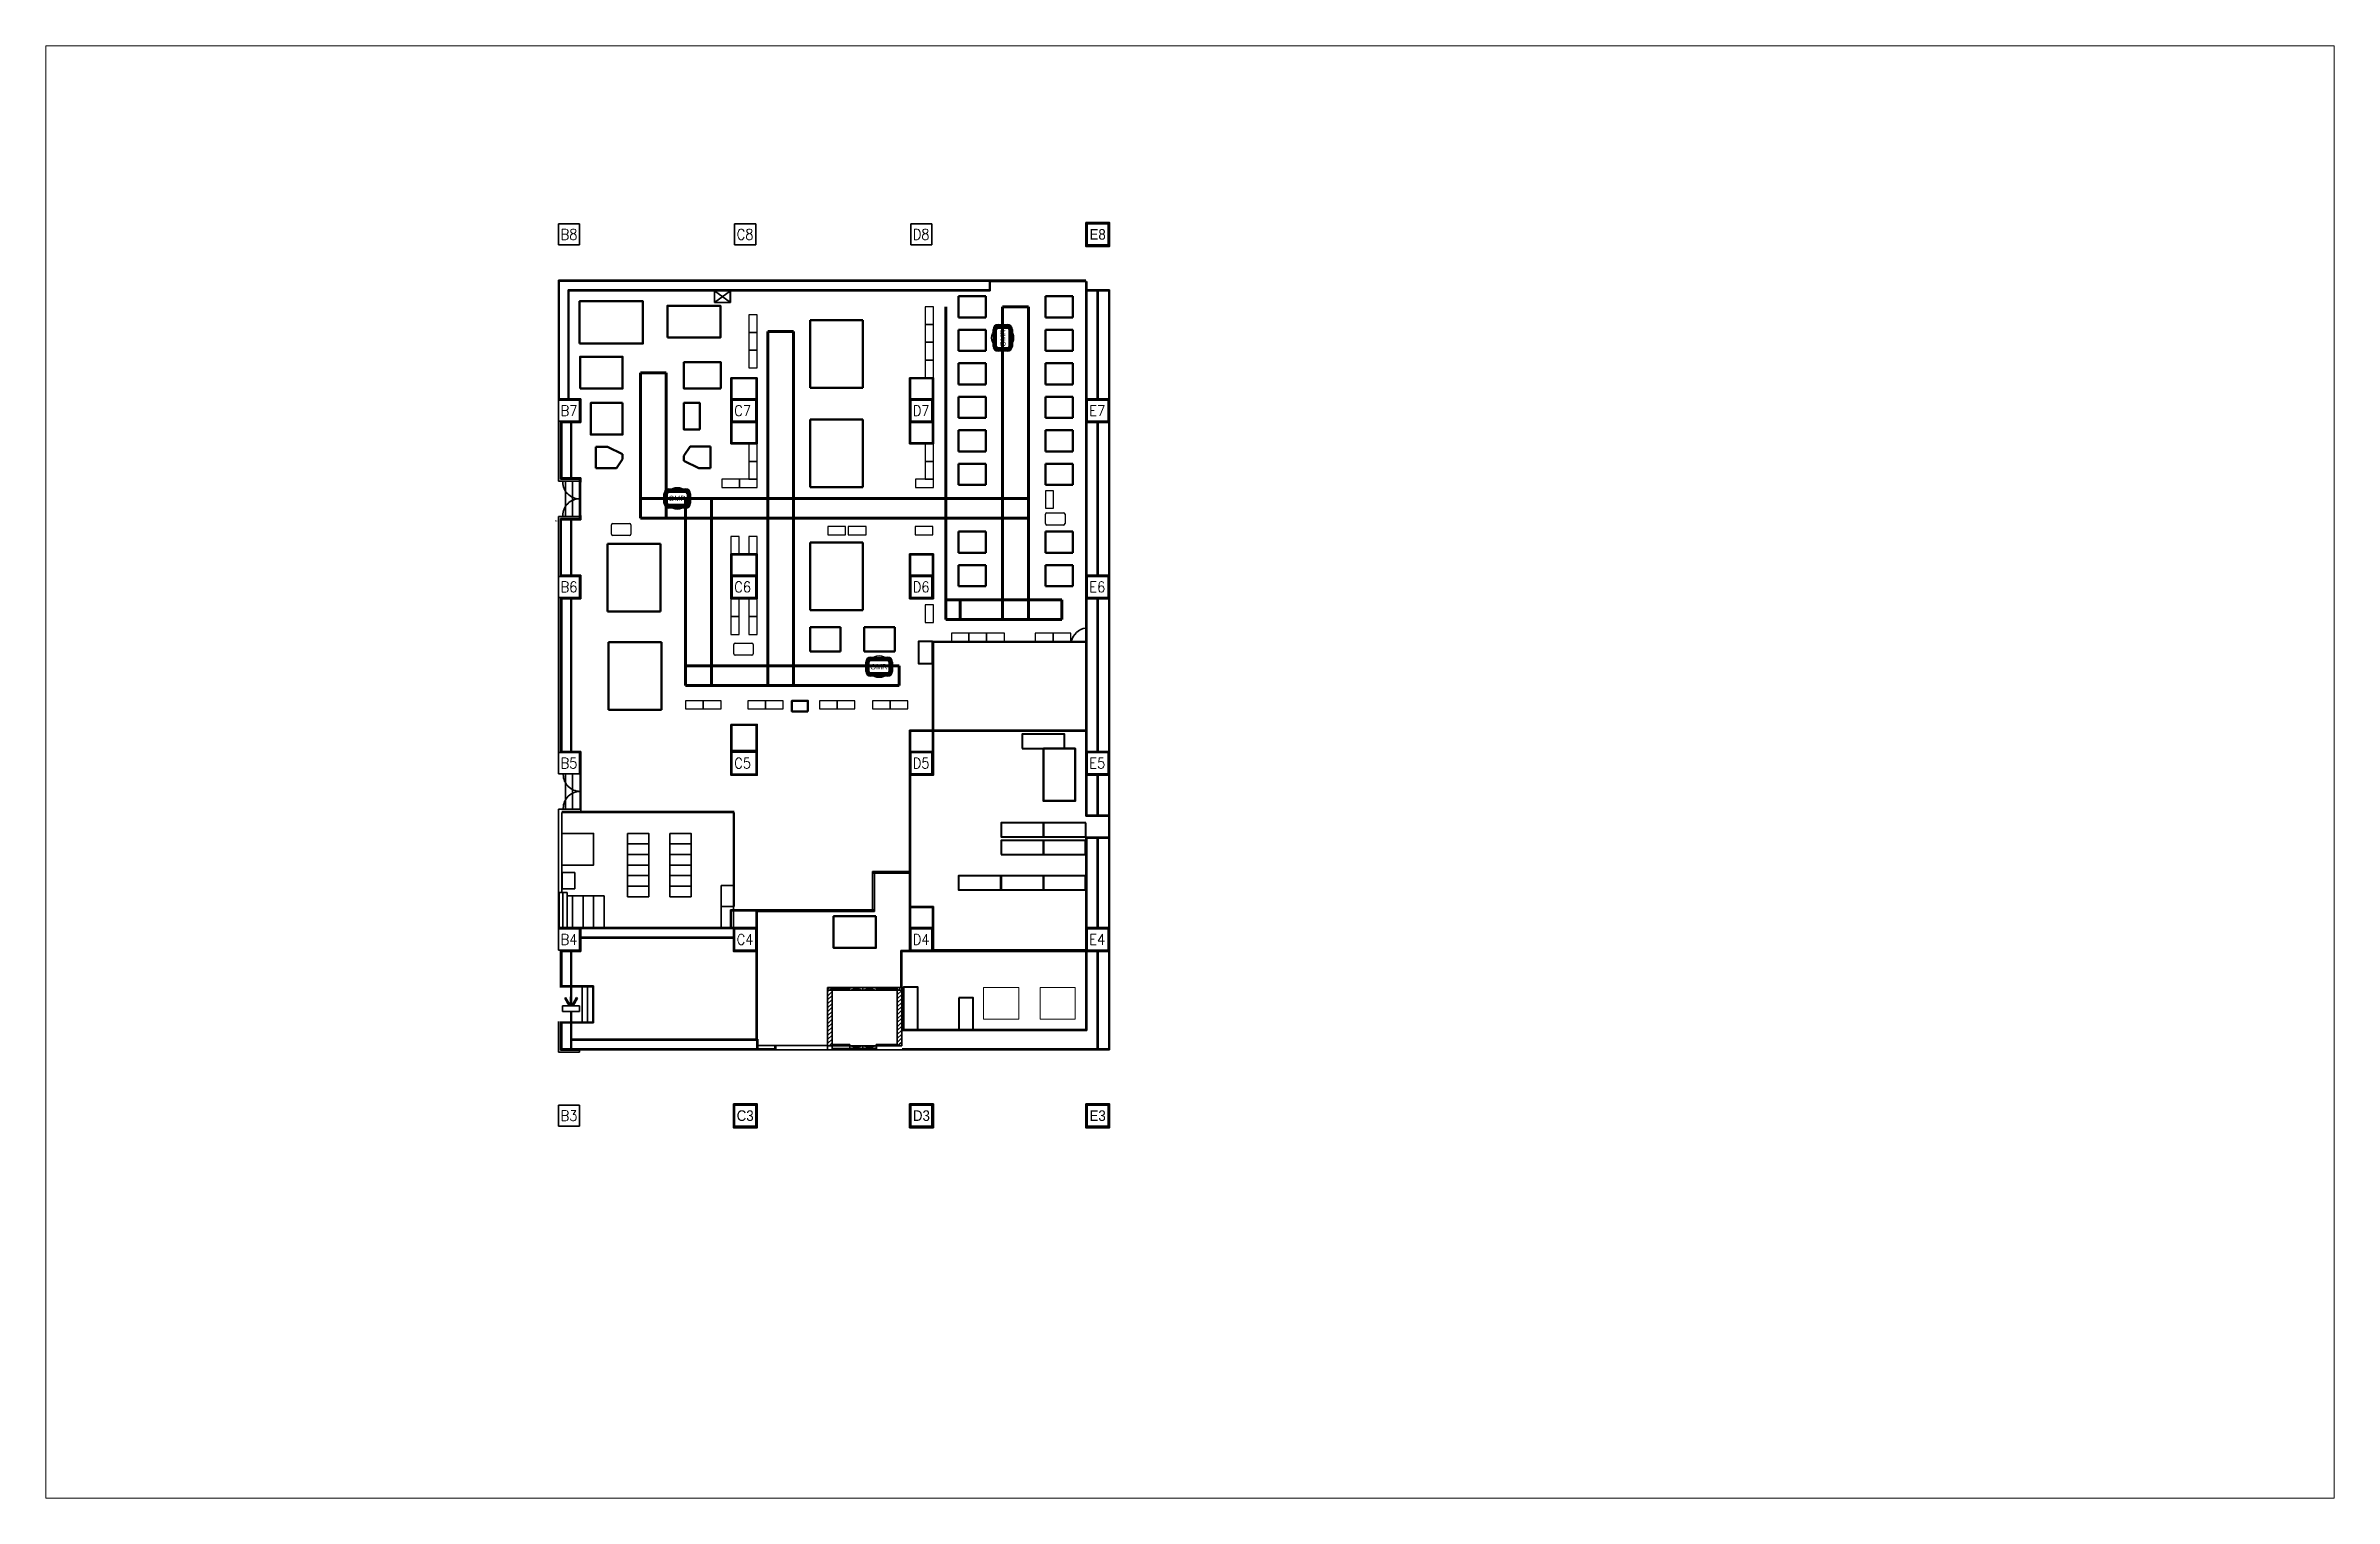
# Paper-space layout '配置1' of a CAD drawing. Header units: millimetres. Extents: x 40 to 364, y 26 to 231.
# The model-space entities are those that its viewports show. They can reach past a viewport. Long polylines and large blocks are cut down to what shows.
import ezdxf

# ---------------------------------------------------------------- set-up
doc = ezdxf.new("R2010")
doc.units = ezdxf.units.MM
for name, pattern in [('ACISOWELD', [3, 2, -1]), ('AM_ISO02W050x2', [3.75, 3, -0.75]), ('HIDDEN', [9.525, 6.35, -3.175])]:
    doc.linetypes.add(name, pattern=pattern)
for name, color, linetype, lineweight in [('Arch', 7, 'Continuous', 35), ('M06-Machine', 150, 'Continuous', 50), ('M08-機台最小範圍', 3, 'Continuous', 20), ('M09-桌子', 11, 'Continuous', 40)]:
    doc.layers.add(name, color=color, linetype=linetype, lineweight=lineweight)
doc.layers.get('M08-機台最小範圍').off()
doc.styles.add('AEH', font='SIMPLEX.shx', dxfattribs={"width": 0.9, "bigfont": 'ae.shx'})
doc.styles.get("Standard").update_dxf_attribs({"font": 'arial.ttf'})

# ---------------------------------------------------------------- blocks, each defined once
blk = doc.blocks.new('Wafer')
at = {"layer": 'M06-Machine', "lineweight": 0}
blk.add_lwpolyline([(90, 0), (-90, 0), (-90, 200), (90, 200)], close=True, dxfattribs=at)
blk = doc.blocks.new('WIP240X80')
at = {"layer": 'M09-桌子'}
blk.add_lwpolyline([(-125, 0), (115, 0), (115, 80), (-125, 80)], close=True, dxfattribs=at)
blk = doc.blocks.new('工作桌')
at = {"layer": 'M09-桌子'}
blk.add_lwpolyline([(-90, 0), (90, 0), (90, 80), (-90, 80)], close=True, dxfattribs=at)
blk = doc.blocks.new('AOI')
at = {"layer": 'M06-Machine'}
blk.add_lwpolyline([(-102, 64), (195, 64), (195, 245), (-102, 245)], close=True, dxfattribs=at)
blk = doc.blocks.new('工作桌240X80')
at = {"layer": 'M09-桌子'}
blk.add_lwpolyline([(-125, 0), (115, 0), (115, 80), (-125, 80)], close=True, dxfattribs=at)
blk = doc.blocks.new('Taping')
at = {"layer": 'M06-Machine'}
for p, q in [((-69, 173), (69, 173)), ((-69, 0), (-69, 173)), ((69, 173), (69, 0)), ((69, 0), (-69, 0))]:
    blk.add_line(p, q, dxfattribs=at)
blk = doc.blocks.new('TSK 300TX')
at = {"layer": 'M06-Machine'}
for p, q in [((122, 0), (0, 0)), ((0, 0), (0, -117)), ((122, -67), (122, 0)), ((52, -152), (0, -117)), ((122, -67), (80, -152)), ((52, -152), (80, -152))]:
    blk.add_line(p, q, dxfattribs=at)

msp = doc.modelspace()

# ---------------------------------------------------------------- hatches: boundary and pattern name
h = msp.add_hatch()
h.set_pattern_fill('ANSI31', color=1, angle=90, style=0)
h.set_pattern_definition([(135, (14942.672, -832.681), (-2.245064, -2.245064), [])])
edge = h.paths.add_edge_path()
edge.add_line((8721, 7104), (8721, 7200))
edge.add_arc((8729, 7104), 8, 180, 270)
edge.add_line((8782, 7096), (8729, 7096))
edge.add_arc((8729, 7200), 8, 90, 180)
edge.add_line((8729, 7208), (8782, 7208))
edge.add_arc((8782, 7104), 8, 270, 360)
edge.add_line((8790, 7200), (8790, 7104))
edge.add_arc((8782, 7200), 8, 0, 90)
edge = h.paths.add_edge_path()
edge.add_line((8701, 7104), (8701, 7200))
edge.add_arc((8729, 7200), 28, 90, 180)
edge.add_line((8729, 7228), (8782, 7228))
edge.add_arc((8782, 7200), 28, 0, 90)
edge.add_line((8810, 7200), (8810, 7104))
edge.add_arc((8782, 7104), 28, 270, 360)
edge.add_line((8782, 7076), (8729, 7076))
edge.add_arc((8729, 7104), 28, 180, 270)
h = msp.add_hatch()
h.set_pattern_fill('ANSI31', color=1, angle=360, style=0)
h.set_pattern_definition([(45, (-1075.8032, 53.4578), (-2.245064, 2.245064), [])])
edge = h.paths.add_edge_path()
edge.add_line((6861, 6276), (6956, 6276))
edge.add_arc((6861, 6268), 8, 90, 180)
edge.add_line((6853, 6214), (6853, 6268))
edge.add_arc((6956, 6268), 8, 0, 90)
edge.add_line((6964, 6268), (6964, 6214))
edge.add_arc((6861, 6214), 8, 180, 270)
edge.add_line((6956, 6206), (6861, 6206))
edge.add_arc((6956, 6214), 8, 270, 360)
edge = h.paths.add_edge_path()
edge.add_line((6861, 6296), (6956, 6296))
edge.add_arc((6956, 6268), 28, 0, 90)
edge.add_line((6984, 6268), (6984, 6214))
edge.add_arc((6956, 6214), 28, 270, 360)
edge.add_line((6956, 6186), (6861, 6186))
edge.add_arc((6861, 6214), 28, 180, 270)
edge.add_line((6833, 6214), (6833, 6268))
edge.add_arc((6861, 6268), 28, 90, 180)
h = msp.add_hatch()
h.set_pattern_fill('ANSI31', color=1, angle=360, style=0)
h.set_pattern_definition([(45, (69.4057, -900.7315), (-2.245064, 2.245064), [])])
edge = h.paths.add_edge_path()
edge.add_line((8006, 5321), (8102, 5321))
edge.add_arc((8006, 5313), 8, 90, 180)
edge.add_line((7998, 5260), (7998, 5313))
edge.add_arc((8102, 5313), 8, 0, 90)
edge.add_line((8110, 5313), (8110, 5260))
edge.add_arc((8006, 5260), 8, 180, 270)
edge.add_line((8102, 5252), (8006, 5252))
edge.add_arc((8102, 5260), 8, 270, 360)
edge = h.paths.add_edge_path()
edge.add_line((8006, 5341), (8102, 5341))
edge.add_arc((8102, 5313), 28, 0, 90)
edge.add_line((8130, 5313), (8130, 5260))
edge.add_arc((8102, 5260), 28, 270, 360)
edge.add_line((8102, 5232), (8006, 5232))
edge.add_arc((8006, 5260), 28, 180, 270)
edge.add_line((7978, 5260), (7978, 5313))
edge.add_arc((8006, 5313), 28, 90, 180)

# ---------------------------------------------------------------- linework, layer by layer
at = {"color": 30}
for p, q in [((7362, 7283), (7315, 7283)), ((7315, 7283), (7315, 7182)), ((7362, 7182), (7362, 7283)), ((8362, 7328), (8315, 7328)), ((8315, 7328), (8315, 7227)), ((8362, 7227), (8362, 7328)), ((7362, 7182), (7315, 7182)), ((7315, 7182), (7315, 7082)), ((7315, 7182), (7362, 7182)), ((7362, 7082), (7362, 7182)), ((8362, 7227), (8315, 7227)), ((8315, 7227), (8315, 7127)), ((8315, 7227), (8362, 7227)), ((8362, 7127), (8362, 7227)), ((7362, 7082), (7315, 7082)), ((7315, 7082), (7315, 6982)), ((7315, 7082), (7362, 7082)), ((7362, 6982), (7362, 7082)), ((8362, 7127), (8315, 7127)), ((8315, 7127), (8315, 7026)), ((8315, 7127), (8362, 7127)), ((8362, 7026), (8315, 7026)), ((8315, 7026), (8315, 6926)), ((8315, 7026), (8362, 7026)), ((8362, 7026), (8362, 7127)), ((8362, 6926), (8362, 7026)), ((7315, 6982), (7362, 6982)), ((8315, 6926), (8362, 6926)), ((7362, 6551), (7315, 6551)), ((7315, 6551), (7315, 6451)), ((7362, 6451), (7362, 6551)), ((8362, 6551), (8315, 6551)), ((8315, 6551), (8315, 6451)), ((8362, 6451), (8362, 6551)), ((7362, 6451), (7315, 6451)), ((7315, 6451), (7315, 6350)), ((7315, 6451), (7362, 6451)), ((7362, 6350), (7362, 6451)), ((8315, 6451), (8362, 6451)), ((8362, 6451), (8315, 6451)), ((8315, 6451), (8315, 6350)), ((8362, 6350), (8362, 6451)), ((7261, 6350), (7161, 6350)), ((7161, 6350), (7161, 6304)), ((7161, 6304), (7261, 6304)), ((7261, 6304), (7261, 6350)), ((7362, 6350), (7261, 6350)), ((7261, 6350), (7261, 6304)), ((7261, 6304), (7362, 6304)), ((7315, 6350), (7362, 6350)), ((7362, 6304), (7362, 6350)), ((8362, 6350), (8261, 6350)), ((8261, 6350), (8261, 6304)), ((8261, 6304), (8362, 6304)), ((8315, 6350), (8362, 6350)), ((8362, 6304), (8362, 6350)), ((8998, 6285), (8998, 6185)), ((9044, 6285), (8998, 6285)), ((9044, 6185), (9044, 6285)), ((8998, 6185), (9044, 6185)), ((7213, 6026), (7213, 5926)), ((7260, 6026), (7213, 6026)), ((7260, 5926), (7260, 6026)), ((7362, 6026), (7315, 6026)), ((7315, 6026), (7315, 5926)), ((7362, 5926), (7362, 6026)), ((7863, 6081), (7763, 6081)), ((7763, 6081), (7763, 6035)), ((7763, 6035), (7863, 6035)), ((7863, 6035), (7863, 6081)), ((7980, 6081), (7879, 6081)), ((7879, 6081), (7879, 6035)), ((7879, 6035), (7980, 6035)), ((7980, 6035), (7980, 6081)), ((8359, 6081), (8259, 6081)), ((8259, 6081), (8259, 6035)), ((8259, 6035), (8359, 6035)), ((8359, 6035), (8359, 6081)), ((7213, 5926), (7260, 5926)), ((7315, 5926), (7362, 5926)), ((7213, 5671), (7213, 5571)), ((7260, 5671), (7213, 5671)), ((7260, 5571), (7260, 5671)), ((7362, 5671), (7315, 5671)), ((7315, 5671), (7315, 5571)), ((7362, 5571), (7362, 5671)), ((8362, 5638), (8315, 5638)), ((8315, 5638), (8315, 5537)), ((8362, 5537), (8362, 5638)), ((7213, 5571), (7213, 5470)), ((7260, 5571), (7213, 5571)), ((7213, 5571), (7260, 5571)), ((7213, 5470), (7260, 5470)), ((7260, 5470), (7260, 5571)), ((7362, 5571), (7315, 5571)), ((7315, 5571), (7315, 5470)), ((7315, 5571), (7362, 5571)), ((7315, 5470), (7362, 5470)), ((7362, 5470), (7362, 5571)), ((8315, 5537), (8362, 5537)), ((8564, 5476), (8464, 5476)), ((8464, 5476), (8464, 5430)), ((8564, 5430), (8564, 5476)), ((8664, 5476), (8564, 5476)), ((8564, 5476), (8564, 5430)), ((8664, 5430), (8664, 5476)), ((8765, 5476), (8664, 5476)), ((8664, 5476), (8664, 5430)), ((8765, 5430), (8765, 5476)), ((9041, 5476), (8940, 5476)), ((8940, 5476), (8940, 5430)), ((9041, 5430), (9041, 5476)), ((9141, 5476), (9041, 5476)), ((9041, 5476), (9041, 5430)), ((9141, 5430), (9141, 5476)), ((8564, 5430), (8664, 5430)), ((8664, 5430), (8765, 5430)), ((8940, 5430), (9041, 5430)), ((9041, 5430), (9141, 5430)), ((7056, 5093), (6956, 5093)), ((6956, 5093), (6956, 5047)), ((7056, 5047), (7056, 5093)), ((7157, 5093), (7056, 5093)), ((7056, 5093), (7056, 5047)), ((7157, 5047), (7157, 5093)), ((7409, 5093), (7309, 5093)), ((7309, 5093), (7309, 5047)), ((7409, 5047), (7409, 5093)), ((7510, 5093), (7409, 5093)), ((7409, 5093), (7409, 5047)), ((7510, 5047), (7510, 5093)), ((7815, 5093), (7715, 5093)), ((7715, 5093), (7715, 5047)), ((7815, 5047), (7815, 5093)), ((7916, 5093), (7815, 5093)), ((7815, 5093), (7815, 5047)), ((7916, 5047), (7916, 5093)), ((8117, 5093), (8016, 5093)), ((8016, 5093), (8016, 5047)), ((8117, 5047), (8117, 5093)), ((8217, 5093), (8117, 5093)), ((8117, 5093), (8117, 5047)), ((8217, 5047), (8217, 5093)), ((6956, 5047), (7056, 5047)), ((7056, 5047), (7157, 5047)), ((7309, 5047), (7409, 5047)), ((7409, 5047), (7510, 5047)), ((7715, 5047), (7815, 5047)), ((7815, 5047), (7916, 5047)), ((8016, 5047), (8117, 5047)), ((8117, 5047), (8217, 5047))]:
    msp.add_line(p, q, dxfattribs=at)
at = {"color": 3, "linetype": 'AM_ISO02W050x2', "lineweight": 100}
for p, q in [((8433, 7328), (8433, 5554)), ((8755, 7328), (8755, 5554)), ((8755, 7328), (8901, 7328)), ((8901, 7328), (8901, 5554)), ((7423, 7189), (7423, 5180)), ((7423, 7189), (7569, 7189)), ((7569, 7189), (7569, 5180)), ((6699, 6954), (6699, 6130)), ((6699, 6954), (6845, 6954)), ((6845, 6954), (6845, 6130)), ((8901, 6241), (6699, 6241)), ((6956, 6241), (6956, 5180)), ((7102, 6241), (7102, 5180)), ((8901, 6130), (6699, 6130)), ((9091, 5665), (8433, 5665)), ((8514, 5665), (8514, 5554)), ((9091, 5665), (9091, 5554)), ((9091, 5554), (8433, 5554)), ((6956, 5291), (8167, 5291)), ((8167, 5291), (8167, 5180)), ((6956, 5180), (8167, 5180))]:
    msp.add_line(p, q, dxfattribs=at)
for p, q in [((8701, 7104), (8701, 7200)), ((8721, 7104), (8721, 7200)), ((8729, 7228), (8782, 7228)), ((8729, 7208), (8782, 7208)), ((8790, 7200), (8790, 7104)), ((8810, 7200), (8810, 7104)), ((8782, 7096), (8729, 7096)), ((8782, 7076), (8729, 7076)), ((6833, 6214), (6833, 6268)), ((6853, 6214), (6853, 6268)), ((6861, 6296), (6956, 6296)), ((6861, 6276), (6956, 6276)), ((6964, 6268), (6964, 6214)), ((6984, 6268), (6984, 6214)), ((6956, 6206), (6861, 6206)), ((6956, 6186), (6861, 6186)), ((8006, 5341), (8102, 5341)), ((7978, 5260), (7978, 5313)), ((7998, 5260), (7998, 5313)), ((8006, 5321), (8102, 5321)), ((8102, 5252), (8006, 5252)), ((8102, 5232), (8006, 5232)), ((8110, 5313), (8110, 5260)), ((8130, 5313), (8130, 5260))]:
    msp.add_line(p, q)
at = {"color": 2}
for p, q in [((8998, 6098), (8998, 6151)), ((9006, 6159), (9101, 6159)), ((9109, 6151), (9109, 6098)), ((6535, 6038), (6535, 6091)), ((6543, 6099), (6638, 6099)), ((6638, 6030), (6543, 6030)), ((6646, 6091), (6646, 6038)), ((9101, 6090), (9006, 6090)), ((7229, 5359), (7229, 5412)), ((7237, 5420), (7332, 5420)), ((7332, 5351), (7237, 5351)), ((7340, 5412), (7340, 5359))]:
    msp.add_line(p, q, dxfattribs=at)
for centre in [(8755, 7152), (6909, 6241), (8054, 5287)]:
    msp.add_circle(centre, 62.5)
for centre, radius, start, end in [((8729, 7200), 28, 90, 180), ((8729, 7200), 8, 90, 180), ((8782, 7200), 28, 0, 90), ((8782, 7200), 8, 0, 90), ((8729, 7104), 28, 180, 270), ((8729, 7104), 8, 180, 270), ((8782, 7104), 8, 270, 0), ((8782, 7104), 28, 270, 0), ((6861, 6268), 28, 90, 180), ((6861, 6268), 8, 90, 180), ((6956, 6268), 28, 0, 90), ((6956, 6268), 8, 0, 90), ((6861, 6214), 28, 180, 270), ((6861, 6214), 8, 180, 270), ((6956, 6214), 8, 270, 0), ((6956, 6214), 28, 270, 0), ((8006, 5313), 28, 90, 180), ((8102, 5313), 28, 0, 90), ((8006, 5260), 28, 180, 270), ((8006, 5313), 8, 90, 180), ((8006, 5260), 8, 180, 270), ((8102, 5313), 8, 0, 90), ((8102, 5260), 8, 270, 0), ((8102, 5260), 28, 270, 0)]:
    msp.add_arc(centre, radius, start, end)
for centre, start, end in [((9006, 6151), 90, 180), ((9101, 6151), 0, 90), ((6543, 6091), 90, 180), ((6543, 6038), 180, 270), ((6638, 6091), 0, 90), ((6638, 6038), 270, 0), ((9006, 6098), 180, 270), ((9101, 6098), 270, 0), ((7237, 5412), 90, 180), ((7237, 5359), 180, 270), ((7332, 5412), 0, 90), ((7332, 5359), 270, 0)]:
    msp.add_arc(centre, 8, start, end, dxfattribs=at)
at = {"layer": 'Arch'}
for p, q in [((6354, 7799), (6234, 7799)), ((6234, 7799), (6234, 7679)), ((6354, 7679), (6354, 7799)), ((7234, 7799), (7234, 7679)), ((7354, 7799), (7234, 7799)), ((7354, 7679), (7354, 7799)), ((8354, 7799), (8234, 7799)), ((8234, 7799), (8234, 7679)), ((8354, 7679), (8354, 7799)), ((6234, 7679), (6354, 7679)), ((6354, 7749), (6354, 7733)), ((6354, 7749), (6354, 7733)), ((7234, 7749), (7234, 7733)), ((7234, 7749), (7234, 7733)), ((7234, 7679), (7354, 7679)), ((8234, 7679), (8354, 7679)), ((6234, 6799), (6234, 7479)), ((6234, 7479), (9227, 7479)), ((6239, 6799), (6239, 7474)), ((6239, 7474), (9227, 7474)), ((6289, 7424), (8685, 7424)), ((6289, 7424), (6289, 6806)), ((6294, 7419), (8685, 7419)), ((6294, 7419), (6294, 6806)), ((7119, 7352), (7119, 7419)), ((7119, 7419), (7210, 7352)), ((7210, 7419), (7119, 7352)), ((8354, 7474), (9227, 7474)), ((8680, 7474), (8680, 7419)), ((9231, 7472), (8685, 7472)), ((8685, 7472), (8685, 7419)), ((9109, 7479), (9227, 7479)), ((9226, 7424), (9362, 7424)), ((9226, 7419), (9362, 7419)), ((9227, 6806), (9227, 7472)), ((9232, 6806), (9232, 7472)), ((9292, 6806), (9292, 7424)), ((9297, 6806), (9297, 7424)), ((9357, 6806), (9357, 7424)), ((9362, 6806), (9362, 7424)), ((7210, 7352), (7119, 7352)), ((7213, 6806), (7213, 6926)), ((7213, 6926), (7362, 6926)), ((7218, 6806), (7218, 6921)), ((7218, 6921), (7357, 6921)), ((7357, 6921), (7357, 6806)), ((7362, 6926), (7362, 6806)), ((8227, 6806), (8227, 6926)), ((8227, 6926), (8362, 6926)), ((8232, 6806), (8232, 6921)), ((8232, 6921), (8357, 6921)), ((8357, 6921), (8357, 6806)), ((8362, 6926), (8362, 6806)), ((6234, 6799), (6234, 6679)), ((6354, 6799), (6234, 6799)), ((6234, 6799), (6234, 6679)), ((6239, 6806), (6362, 6806)), ((6239, 6801), (6357, 6801)), ((6354, 6679), (6354, 6799)), ((6357, 6801), (6357, 6676)), ((6362, 6806), (6362, 6671)), ((7213, 6806), (7362, 6806)), ((7213, 6671), (7213, 6806)), ((7218, 6801), (7357, 6801)), ((7218, 6676), (7218, 6801)), ((7354, 6799), (7221, 6799)), ((7221, 6799), (7221, 6679)), ((7354, 6679), (7354, 6799)), ((7357, 6801), (7357, 6676)), ((7362, 6806), (7362, 6671)), ((8227, 6806), (8362, 6806)), ((8227, 6671), (8227, 6806)), ((8232, 6801), (8357, 6801)), ((8232, 6676), (8232, 6801)), ((8354, 6799), (8234, 6799)), ((8234, 6799), (8234, 6679)), ((8354, 6679), (8354, 6799)), ((8357, 6801), (8357, 6676)), ((8362, 6806), (8362, 6671)), ((9227, 6806), (9362, 6806)), ((9227, 6671), (9227, 6806)), ((9227, 6671), (9227, 6806)), ((9227, 6671), (9227, 6806)), ((9232, 6801), (9357, 6801)), ((9232, 6676), (9232, 6801)), ((9232, 6676), (9232, 6801)), ((9232, 6676), (9232, 6801)), ((9354, 6799), (9234, 6799)), ((9234, 6799), (9234, 6679)), ((9234, 6799), (9234, 6679)), ((9234, 6799), (9234, 6679)), ((9354, 6679), (9354, 6799)), ((9357, 6801), (9357, 6676)), ((9362, 6806), (9362, 6671)), ((6234, 6339), (6234, 6679)), ((6234, 6679), (6354, 6679)), ((6246, 6351), (6246, 6679)), ((6249, 6676), (6249, 6353)), ((6357, 6676), (6249, 6676)), ((6254, 6671), (6254, 6358)), ((6362, 6671), (6254, 6671)), ((6304, 6671), (6304, 6358)), ((6309, 6671), (6309, 6358)), ((7362, 6671), (7213, 6671)), ((7213, 6671), (7213, 6551)), ((7357, 6676), (7218, 6676)), ((7218, 6671), (7218, 6556)), ((7221, 6679), (7354, 6679)), ((7357, 6556), (7357, 6671)), ((7362, 6551), (7362, 6671)), ((8227, 6671), (8227, 6551)), ((8362, 6671), (8227, 6671)), ((8357, 6676), (8232, 6676)), ((8232, 6671), (8232, 6556)), ((8234, 6679), (8354, 6679)), ((8357, 6556), (8357, 6671)), ((8362, 6551), (8362, 6671)), ((9362, 6671), (9227, 6671)), ((9227, 5806), (9227, 6671)), ((9357, 6676), (9232, 6676)), ((9232, 5806), (9232, 6671)), ((9234, 6679), (9354, 6679)), ((9292, 5806), (9292, 6671)), ((9297, 5806), (9297, 6671)), ((9357, 5806), (9357, 6671)), ((9362, 5806), (9362, 6671)), ((7213, 6551), (7362, 6551)), ((7218, 6556), (7357, 6556)), ((8227, 6551), (8362, 6551)), ((8232, 6556), (8357, 6556)), ((6234, 6339), (6354, 6339)), ((6246, 6351), (6354, 6351)), ((6357, 6353), (6249, 6353)), ((6362, 6358), (6254, 6358)), ((6274, 6336), (6274, 6142)), ((6314, 6336), (6314, 6142)), ((6354, 6339), (6354, 6351)), ((6354, 6334), (6354, 6336)), ((6354, 6334), (6362, 6334)), ((6354, 6334), (6354, 6239)), ((6359, 6334), (6354, 6334)), ((6354, 6239), (6354, 6144)), ((6359, 6239), (6354, 6239)), ((6354, 6239), (6359, 6239)), ((6359, 6239), (6354, 6239)), ((6354, 6239), (6359, 6239)), ((6357, 6334), (6357, 6353)), ((6359, 6239), (6359, 6334)), ((6359, 6144), (6359, 6239)), ((6362, 6334), (6362, 6358)), ((6234, 6139), (6354, 6139)), ((6234, 5799), (6234, 6139)), ((6246, 6127), (6354, 6127)), ((6246, 5799), (6246, 6127)), ((6249, 5801), (6249, 6124)), ((6249, 6124), (6357, 6124)), ((6254, 6119), (6362, 6119)), ((6304, 6119), (6304, 5806)), ((6309, 6119), (6309, 5806)), ((6362, 6144), (6354, 6144)), ((6354, 6144), (6354, 6142)), ((6354, 6144), (6359, 6144)), ((6354, 6144), (6359, 6144)), ((6354, 6127), (6354, 6139)), ((6357, 6124), (6357, 6144)), ((6362, 6144), (6362, 6119)), ((7213, 5806), (7213, 5926)), ((7213, 5926), (7362, 5926)), ((7213, 5806), (7213, 5926)), ((7213, 5926), (7362, 5926)), ((7218, 5806), (7218, 5921)), ((7218, 5921), (7357, 5921)), ((7218, 5806), (7218, 5921)), ((7218, 5921), (7357, 5921)), ((7357, 5921), (7357, 5806)), ((7357, 5921), (7357, 5806)), ((7362, 5926), (7362, 5806)), ((7362, 5926), (7362, 5806)), ((8227, 5806), (8227, 5926)), ((8227, 5926), (8362, 5926)), ((8232, 5806), (8232, 5921)), ((8232, 5921), (8357, 5921)), ((8357, 5921), (8357, 5806)), ((8362, 5926), (8362, 5806)), ((6354, 5799), (6234, 5799)), ((6234, 5799), (6234, 5679)), ((6354, 5799), (6234, 5799)), ((6234, 5799), (6234, 5679)), ((6249, 5801), (6357, 5801)), ((6249, 5801), (6357, 5801)), ((6254, 5806), (6362, 5806)), ((6254, 5806), (6362, 5806)), ((6354, 5679), (6354, 5799)), ((6354, 5679), (6354, 5799)), ((6357, 5801), (6357, 5676)), ((6357, 5801), (6357, 5676)), ((6362, 5806), (6362, 5671)), ((6362, 5806), (6362, 5671)), ((7213, 5806), (7362, 5806)), ((7213, 5671), (7213, 5806)), ((7218, 5801), (7357, 5801)), ((7218, 5676), (7218, 5801)), ((7354, 5799), (7221, 5799)), ((7221, 5799), (7221, 5679)), ((7354, 5679), (7354, 5799)), ((7357, 5801), (7357, 5676)), ((7362, 5806), (7362, 5671)), ((8227, 5806), (8362, 5806)), ((8227, 5671), (8227, 5806)), ((8232, 5801), (8357, 5801)), ((8232, 5676), (8232, 5801)), ((8354, 5799), (8234, 5799)), ((8234, 5799), (8234, 5679)), ((8354, 5679), (8354, 5799)), ((8357, 5801), (8357, 5676)), ((8362, 5806), (8362, 5671)), ((6234, 5679), (6234, 4799)), ((6234, 5679), (6354, 5679)), ((6234, 5679), (6354, 5679)), ((6246, 5679), (6246, 4799)), ((6249, 4801), (6249, 5676)), ((6357, 5676), (6249, 5676)), ((6357, 5676), (6249, 5676)), ((6254, 4806), (6254, 5671)), ((6362, 5671), (6254, 5671)), ((6362, 5671), (6254, 5671)), ((6304, 5671), (6304, 4806)), ((6309, 5671), (6309, 4806)), ((7362, 5671), (7213, 5671)), ((7357, 5676), (7218, 5676)), ((7221, 5679), (7354, 5679)), ((8362, 5671), (8227, 5671)), ((8357, 5676), (8232, 5676)), ((8234, 5679), (8354, 5679)), ((9227, 4806), (9227, 5671)), ((9232, 4806), (9232, 5671)), ((9292, 4806), (9292, 5671)), ((9297, 4806), (9297, 5671)), ((9357, 4806), (9357, 5671)), ((9362, 4806), (9362, 5671)), ((8357, 4926), (8357, 5430)), ((9226, 5430), (8357, 5430)), ((9226, 5425), (8357, 5425)), ((8362, 4926), (8362, 5430)), ((9226, 5430), (9144, 5430)), ((6254, 4806), (6362, 4806)), ((6362, 4806), (6362, 4674)), ((6362, 4806), (6362, 4674)), ((8227, 4806), (8227, 4926)), ((8227, 4926), (8362, 4926)), ((8232, 4806), (8232, 4921)), ((8232, 4921), (8357, 4921)), ((8357, 4921), (8357, 4806)), ((8362, 4926), (8362, 4806)), ((8362, 4926), (9232, 4926)), ((8362, 4921), (9232, 4921)), ((9227, 4806), (9362, 4806)), ((9227, 4671), (9227, 4806)), ((9227, 4806), (9362, 4806)), ((9227, 4671), (9227, 4806)), ((9227, 4671), (9227, 4806)), ((9227, 4671), (9227, 4806)), ((9362, 4806), (9362, 4671)), ((9362, 4806), (9362, 4671)), ((6234, 4799), (6234, 4679)), ((6354, 4799), (6234, 4799)), ((6234, 4799), (6234, 4679)), ((6234, 4679), (6354, 4679)), ((6234, 4679), (6354, 4679)), ((6249, 4801), (6357, 4801)), ((6274, 4679), (6274, 4479)), ((6274, 4679), (6274, 4479)), ((6314, 4679), (6314, 4479)), ((6314, 4679), (6314, 4479)), ((6354, 4679), (6354, 4799)), ((6354, 4679), (6354, 4799)), ((6357, 4801), (6357, 4479)), ((6357, 4801), (6357, 4479)), ((9232, 4801), (9357, 4801)), ((9232, 4676), (9232, 4801)), ((9232, 4801), (9357, 4801)), ((9232, 4676), (9232, 4801)), ((9232, 4676), (9232, 4801)), ((9232, 4676), (9232, 4801)), ((9357, 4676), (9232, 4676)), ((9357, 4676), (9232, 4676)), ((9354, 4799), (9234, 4799)), ((9234, 4799), (9234, 4679)), ((9354, 4799), (9234, 4799)), ((9234, 4799), (9234, 4679)), ((9234, 4799), (9234, 4679)), ((9234, 4799), (9234, 4679)), ((9234, 4679), (9354, 4679)), ((9234, 4679), (9354, 4679)), ((9354, 4679), (9354, 4799)), ((9354, 4679), (9354, 4799)), ((9357, 4801), (9357, 4676)), ((9357, 4801), (9357, 4676)), ((6362, 4674), (6357, 4674)), ((6362, 4674), (6357, 4674)), ((6357, 4674), (6357, 4579)), ((6362, 4674), (6357, 4674)), ((6357, 4674), (6357, 4579)), ((6362, 4674), (6357, 4674)), ((6357, 4579), (6357, 4484)), ((6362, 4579), (6357, 4579)), ((6357, 4579), (6362, 4579)), ((6357, 4579), (6357, 4484)), ((6362, 4579), (6357, 4579)), ((6357, 4579), (6362, 4579)), ((6362, 4579), (6362, 4674)), ((6362, 4579), (6362, 4674)), ((6362, 4484), (6362, 4579)), ((6362, 4484), (6362, 4579)), ((8227, 3926), (8227, 4671)), ((8232, 3926), (8232, 4671)), ((9227, 4439), (9227, 4671)), ((9227, 4532), (9227, 4671)), ((9362, 4671), (9227, 4671)), ((9362, 4671), (9227, 4671)), ((9227, 4485), (9227, 4671)), ((9227, 4532), (9227, 4671)), ((9232, 4439), (9232, 4671)), ((9232, 4532), (9232, 4671)), ((9232, 4485), (9232, 4671)), ((9232, 4532), (9232, 4671)), ((9292, 4439), (9292, 4671)), ((9292, 4532), (9292, 4671)), ((9292, 4485), (9292, 4671)), ((9292, 4532), (9292, 4671)), ((9297, 4439), (9297, 4671)), ((9297, 4532), (9297, 4671)), ((9297, 4485), (9297, 4671)), ((9297, 4532), (9297, 4671)), ((9357, 4006), (9357, 4671)), ((9362, 4006), (9362, 4671)), ((9362, 4006), (9362, 4671)), ((9362, 4006), (9362, 4671)), ((9362, 4006), (9362, 4671)), ((6234, 4479), (6354, 4479)), ((6234, 3967), (6234, 4479)), ((6234, 4479), (6357, 4479)), ((6234, 3967), (6234, 4479)), ((6254, 4464), (7232, 4464)), ((6362, 4459), (6254, 4459)), ((6254, 4459), (6254, 4006)), ((6362, 4459), (6254, 4459)), ((6254, 4459), (6254, 4006)), ((6254, 4459), (7232, 4459)), ((6362, 4484), (6357, 4484)), ((6362, 4484), (6357, 4484)), ((6357, 4484), (6362, 4484)), ((6357, 4484), (6362, 4484)), ((6362, 4484), (6362, 4459)), ((6362, 4484), (6362, 4459)), ((7227, 3926), (7227, 4459)), ((7232, 3926), (7232, 4459)), ((9361, 4444), (9227, 4444)), ((9361, 4439), (9227, 4439)), ((9347, 4439), (9326, 4439)), ((9347, 4439), (9326, 4439)), ((9361, 4489), (9361, 4011)), ((9361, 4269), (9361, 4489)), ((9361, 4489), (9361, 4011)), ((9361, 4269), (9361, 4489)), ((9361, 4319), (9227, 4319)), ((9361, 4314), (9227, 4314)), ((9227, 3228), (9227, 4314)), ((9232, 3806), (9232, 4319)), ((9292, 3806), (9292, 4319)), ((9297, 3806), (9297, 4319)), ((9361, 4209), (9361, 4043)), ((9361, 4209), (9361, 4043)), ((8227, 4125), (8017, 4125)), ((8017, 4125), (8017, 3897)), ((8227, 4115), (8017, 4115)), ((8027, 4125), (8027, 3897)), ((6234, 4006), (6284, 4006)), ((6234, 3836), (6234, 3986)), ((6234, 3836), (6234, 3986)), ((6234, 3799), (6234, 3967)), ((6234, 3799), (6234, 3967)), ((6239, 3806), (6239, 4006)), ((6259, 3806), (6259, 4006)), ((6284, 3806), (6284, 4006)), ((6284, 3986), (6494, 3986)), ((6314, 3806), (6314, 3986)), ((6374, 3806), (6374, 3986)), ((6434, 3806), (6434, 3986)), ((6494, 3806), (6494, 3986)), ((7210, 3806), (7210, 3907)), ((7210, 3806), (7210, 3907)), ((7210, 3907), (7362, 3907)), ((7210, 3806), (7210, 3907)), ((7210, 3806), (7210, 3907)), ((7215, 3806), (7215, 3902)), ((7215, 3806), (7215, 3902)), ((7215, 3902), (7357, 3902)), ((7215, 3806), (7215, 3902)), ((7215, 3806), (7215, 3902)), ((7357, 3902), (7357, 3806)), ((7362, 3907), (7362, 3806)), ((8027, 3907), (7362, 3907)), ((8027, 3897), (7362, 3897)), ((8227, 3806), (8227, 3926)), ((8227, 3806), (8227, 3926)), ((8227, 3926), (8362, 3926)), ((8232, 3806), (8232, 3921)), ((8232, 3806), (8232, 3921)), ((8232, 3921), (8357, 3921)), ((8357, 3921), (8357, 3806)), ((8362, 3926), (8362, 3806)), ((9357, 4006), (9357, 3806)), ((9362, 4006), (9362, 3806)), ((6234, 3806), (6362, 3806)), ((6234, 3801), (6357, 3801)), ((6234, 3799), (6234, 3679)), ((6354, 3799), (6234, 3799)), ((6234, 3799), (6234, 3679)), ((6354, 3679), (6354, 3799)), ((6357, 3801), (6357, 3676)), ((6362, 3806), (7227, 3806)), ((6362, 3806), (6362, 3671)), ((6362, 3801), (7227, 3801)), ((6234, 3679), (6354, 3679)), ((6246, 3679), (6246, 3467)), ((6357, 3676), (6249, 3676)), ((6249, 3676), (6249, 3475)), ((6254, 3475), (6254, 3671)), ((6362, 3671), (6254, 3671)), ((6304, 3671), (6304, 3414)), ((6309, 3671), (6309, 3470)), ((6362, 3751), (7227, 3751)), ((6362, 3746), (7227, 3746)), ((6691, 3746), (6529, 3746)), ((6691, 3746), (6529, 3746)), ((6691, 3746), (6529, 3746)), ((6853, 3746), (6691, 3746)), ((6853, 3746), (6691, 3746)), ((6853, 3746), (6691, 3746)), ((7015, 3746), (6853, 3746)), ((7015, 3746), (6853, 3746)), ((7015, 3746), (6853, 3746)), ((7357, 3671), (7357, 3173)), ((7357, 3671), (7357, 3173)), ((7362, 3671), (7362, 3173)), ((7362, 3671), (7362, 3173)), ((8177, 3467), (8177, 3676)), ((8177, 3676), (8227, 3676)), ((8182, 3467), (8182, 3671)), ((8182, 3671), (8227, 3671)), ((8362, 3681), (9227, 3681)), ((8362, 3671), (9227, 3671)), ((9232, 3223), (9232, 3679)), ((9292, 3113), (9292, 3679)), ((9297, 3113), (9297, 3679)), ((9357, 3113), (9357, 3679)), ((9362, 3113), (9362, 3679)), ((6246, 3475), (6309, 3475)), ((6246, 3475), (6309, 3475)), ((6246, 3470), (6309, 3470)), ((6246, 3470), (6309, 3470)), ((6309, 3414), (6304, 3414)), ((6309, 3414), (6304, 3414)), ((6309, 3475), (6434, 3475)), ((6309, 3475), (6434, 3475)), ((6309, 3470), (6429, 3470)), ((6309, 3470), (6309, 3414)), ((6309, 3470), (6429, 3470)), ((6399, 3470), (6369, 3470)), ((6369, 3470), (6369, 3270)), ((6399, 3470), (6369, 3470)), ((6429, 3470), (6399, 3470)), ((6399, 3470), (6399, 3270)), ((6429, 3470), (6399, 3470)), ((6429, 3470), (6429, 3270)), ((6429, 3470), (6429, 3270)), ((6434, 3475), (6434, 3265)), ((6434, 3475), (6434, 3265)), ((6434, 3420), (6434, 3370)), ((6434, 3420), (6434, 3370)), ((8182, 3467), (7762, 3467)), ((7762, 3467), (7762, 3113)), ((7762, 3456), (7773, 3467)), ((7762, 3441), (7787, 3466)), ((8182, 3452), (7762, 3452)), ((7762, 3418), (7787, 3443)), ((7762, 3396), (7787, 3421)), ((7762, 3373), (7787, 3398)), ((7787, 3467), (7787, 3113)), ((7787, 3467), (7787, 3459)), ((7787, 3459), (7887, 3459)), ((7962, 3467), (7887, 3467)), ((7887, 3467), (7962, 3452)), ((7887, 3452), (7962, 3467)), ((7887, 3459), (7887, 3467)), ((7887, 3467), (7962, 3467)), ((7887, 3452), (7962, 3452)), ((7962, 3452), (7962, 3467)), ((8037, 3467), (7962, 3467)), ((7962, 3467), (8037, 3452)), ((7962, 3452), (8037, 3467)), ((7962, 3467), (8037, 3467)), ((7962, 3452), (8037, 3452)), ((8037, 3467), (8037, 3459)), ((8037, 3459), (8157, 3459)), ((8157, 3467), (8157, 3135)), ((8157, 3459), (8157, 3467)), ((8157, 3462), (8162, 3467)), ((8157, 3446), (8178, 3467)), ((8157, 3424), (8182, 3449)), ((8157, 3402), (8182, 3427)), ((8157, 3379), (8182, 3404)), ((8157, 3357), (8182, 3382)), ((8182, 3135), (8182, 3467)), ((6234, 3273), (6234, 3099)), ((6234, 3273), (6234, 3099)), ((6246, 3273), (6246, 3111)), ((6246, 3273), (6246, 3111)), ((6246, 3270), (6309, 3270)), ((6246, 3265), (6309, 3265)), ((6249, 3270), (6249, 3113)), ((6249, 3270), (6249, 3113)), ((6254, 3118), (6254, 3270)), ((6254, 3118), (6254, 3270)), ((6304, 3330), (6304, 3118)), ((6309, 3330), (6309, 3118)), ((6429, 3270), (6309, 3270)), ((6434, 3265), (6309, 3265)), ((6369, 3270), (6399, 3270)), ((6369, 3270), (6399, 3270)), ((6399, 3270), (6429, 3270)), ((6399, 3270), (6429, 3270)), ((6434, 3370), (6434, 3320)), ((6434, 3370), (6434, 3320)), ((7762, 3351), (7787, 3376)), ((7762, 3329), (7787, 3354)), ((7762, 3306), (7787, 3331)), ((7762, 3284), (7787, 3309)), ((7762, 3261), (7787, 3286)), ((7762, 3239), (7787, 3264)), ((8157, 3334), (8182, 3359)), ((8157, 3312), (8182, 3337)), ((8157, 3289), (8182, 3314)), ((8157, 3267), (8182, 3292)), ((8157, 3244), (8182, 3269)), ((8157, 3222), (8182, 3247)), ((6254, 3118), (6362, 3118)), ((6254, 3118), (6362, 3118)), ((6254, 3118), (6362, 3118)), ((6254, 3118), (6362, 3118)), ((6309, 3173), (7365, 3173)), ((6309, 3173), (7365, 3173)), ((6309, 3168), (7365, 3168)), ((6309, 3168), (7365, 3168)), ((6357, 3118), (7470, 3118)), ((6357, 3118), (7470, 3118)), ((6357, 3118), (7470, 3118)), ((6357, 3118), (7470, 3118)), ((6434, 3173), (6596, 3173)), ((6434, 3173), (6596, 3173)), ((6596, 3173), (6758, 3173)), ((6596, 3173), (6758, 3173)), ((7360, 3113), (7360, 3173)), ((7365, 3113), (7365, 3173)), ((7365, 3138), (7762, 3138)), ((7462, 3113), (7462, 3138)), ((7467, 3113), (7467, 3138)), ((7762, 3216), (7787, 3241)), ((7762, 3194), (7787, 3219)), ((7762, 3171), (7787, 3196)), ((7762, 3149), (7787, 3174)), ((7762, 3135), (8182, 3135)), ((7762, 3135), (8182, 3135)), ((7770, 3135), (7787, 3152)), ((7787, 3152), (7787, 3135)), ((7887, 3143), (7787, 3143)), ((7889, 3121), (7789, 3121)), ((7789, 3121), (7789, 3113)), ((7887, 3135), (7887, 3143)), ((7962, 3135), (7887, 3135)), ((7887, 3135), (7887, 3120)), ((7962, 3120), (7887, 3135)), ((7962, 3135), (7887, 3120)), ((7887, 3120), (7962, 3120)), ((7889, 3113), (7889, 3121)), ((8037, 3135), (7962, 3135)), ((7962, 3135), (7962, 3120)), ((8037, 3120), (7962, 3135)), ((8037, 3135), (7962, 3120)), ((7962, 3120), (8037, 3120)), ((8157, 3143), (8037, 3143)), ((8037, 3143), (8037, 3135)), ((8037, 3120), (8037, 3135)), ((8039, 3135), (8039, 3113)), ((8157, 3199), (8182, 3224)), ((8157, 3177), (8182, 3202)), ((8157, 3155), (8182, 3180)), ((8159, 3135), (8182, 3157)), ((8182, 3228), (9227, 3228)), ((8182, 3223), (9232, 3223)), ((8182, 3135), (8182, 3135)), ((8184, 3118), (9362, 3118)), ((8228, 3228), (9227, 3228)), ((6234, 3099), (6354, 3099)), ((6234, 3099), (6354, 3099)), ((6234, 3099), (6354, 3099)), ((6234, 3099), (6354, 3099)), ((6246, 3111), (6354, 3111)), ((6246, 3111), (6354, 3111)), ((6246, 3111), (6354, 3111)), ((6246, 3111), (6354, 3111)), ((6249, 3113), (6357, 3113)), ((6249, 3113), (6357, 3113)), ((6249, 3113), (6357, 3113)), ((6249, 3113), (6357, 3113)), ((6354, 3099), (6354, 3111)), ((6354, 3099), (6354, 3111)), ((6354, 3099), (6354, 3111)), ((6354, 3099), (6354, 3111)), ((6357, 3113), (7470, 3113)), ((6357, 3113), (7470, 3113)), ((6357, 3113), (7470, 3113)), ((6357, 3113), (7470, 3113)), ((7470, 3113), (7762, 3113)), ((7762, 3113), (8184, 3113)), ((7764, 3113), (9362, 3113)), ((7764, 3113), (8184, 3113)), ((7789, 3113), (7889, 3113)), ((7964, 3113), (7889, 3113)), ((8039, 3113), (7964, 3113)), ((8039, 3113), (8159, 3113)), ((6354, 2799), (6234, 2799)), ((6234, 2799), (6234, 2679)), ((6354, 2679), (6354, 2799)), ((6234, 2679), (6354, 2679))]:
    msp.add_line(p, q, dxfattribs=at)
at = {"layer": 'Arch', "linetype": 'HIDDEN'}
msp.add_line((8354, 7709), (8354, 7779), dxfattribs=at)
at = {"layer": 'Arch', "lineweight": 9}
msp.add_line((6362, 3739), (6362, 3681), dxfattribs=at)
msp.add_line((6362, 3739), (6362, 3681), dxfattribs=at)
at = {"layer": 'Arch', "linetype": 'Continuous'}
for p, q in [((6275, 3409), (6270, 3406)), ((6270, 3406), (6295, 3363)), ((6302, 3363), (6275, 3409)), ((6309, 3414), (6303, 3414)), ((6303, 3414), (6303, 3363)), ((6309, 3363), (6309, 3414)), ((6311, 3363), (6337, 3409)), ((6342, 3406), (6318, 3363)), ((6337, 3409), (6342, 3406)), ((6258, 3330), (6258, 3363)), ((6258, 3363), (6354, 3363)), ((6354, 3330), (6258, 3330)), ((6354, 3363), (6354, 3330))]:
    msp.add_line(p, q, dxfattribs=at)
at = {"layer": 'Arch'}
for points in [[(9227, 7806), (9362, 7806), (9362, 7671), (9227, 7671)], [(9232, 7801), (9357, 7801), (9357, 7676), (9232, 7676)], [(9234, 7679), (9354, 7679), (9354, 7799), (9234, 7799)], [(9227, 5806), (9362, 5806), (9362, 5671), (9227, 5671)], [(9232, 5801), (9357, 5801), (9357, 5676), (9232, 5676)], [(9234, 5799), (9354, 5799), (9354, 5679), (9234, 5679)], [(7213, 4959), (7362, 4959), (7362, 4806), (7213, 4806)], [(7218, 4954), (7357, 4954), (7357, 4811), (7218, 4811)], [(7213, 4806), (7362, 4806), (7362, 4671), (7213, 4671)], [(8227, 4806), (8362, 4806), (8362, 4671), (8227, 4671)], [(9227, 4806), (9362, 4806), (9362, 4671), (9227, 4671)], [(7218, 4801), (7357, 4801), (7357, 4676), (7218, 4676)], [(8232, 4801), (8357, 4801), (8357, 4676), (8232, 4676)], [(8234, 4679), (8354, 4679), (8354, 4799), (8234, 4799)], [(9232, 4801), (9357, 4801), (9357, 4676), (9232, 4676)], [(9234, 4679), (9354, 4679), (9354, 4799), (9234, 4799)], [(6254, 4341), (6434, 4341), (6434, 4161), (6254, 4161)], [(6627, 4341), (6627, 4281), (6747, 4281), (6747, 4341)], [(6867, 4341), (6867, 4281), (6987, 4281), (6987, 4341)], [(6627, 4281), (6627, 4221), (6747, 4221), (6747, 4281)], [(6627, 4221), (6627, 4161), (6747, 4161), (6747, 4221)], [(6627, 4161), (6627, 4101), (6747, 4101), (6747, 4161)], [(6867, 4281), (6867, 4221), (6987, 4221), (6987, 4281)], [(6867, 4221), (6867, 4161), (6987, 4161), (6987, 4221)], [(6867, 4161), (6867, 4101), (6987, 4101), (6987, 4161)], [(6255, 4118), (6255, 4027), (6327, 4027), (6327, 4118)], [(6627, 4101), (6627, 4041), (6747, 4041), (6747, 4101)], [(6627, 4041), (6627, 3981), (6747, 3981), (6747, 4041)], [(6867, 4101), (6867, 4041), (6987, 4041), (6987, 4101)], [(6867, 4041), (6867, 3981), (6987, 3981), (6987, 4041)], [(7157, 4046), (7227, 4046), (7227, 3926), (7157, 3926)], [(7157, 3926), (7227, 3926), (7227, 3806), (7157, 3806)], [(7227, 3806), (7362, 3806), (7362, 3671), (7227, 3671)], [(7232, 3801), (7357, 3801), (7357, 3676), (7232, 3676)], [(7234, 3679), (7354, 3679), (7354, 3799), (7234, 3799)], [(8227, 3806), (8362, 3806), (8362, 3671), (8227, 3671)], [(8232, 3801), (8357, 3801), (8357, 3676), (8232, 3676)], [(8234, 3679), (8354, 3679), (8354, 3799), (8234, 3799)], [(9227, 3806), (9362, 3806), (9362, 3671), (9227, 3671)], [(9232, 3801), (9357, 3801), (9357, 3676), (9232, 3676)], [(9234, 3679), (9354, 3679), (9354, 3799), (9234, 3799)], [(7227, 2806), (7362, 2806), (7362, 2671), (7227, 2671)], [(7232, 2801), (7357, 2801), (7357, 2676), (7232, 2676)], [(7234, 2679), (7354, 2679), (7354, 2799), (7234, 2799)], [(8227, 2806), (8362, 2806), (8362, 2671), (8227, 2671)], [(8232, 2801), (8357, 2801), (8357, 2676), (8232, 2676)], [(8234, 2679), (8354, 2679), (8354, 2799), (8234, 2799)], [(9227, 2806), (9362, 2806), (9362, 2671), (9227, 2671)], [(9232, 2801), (9357, 2801), (9357, 2676), (9232, 2676)], [(9234, 2679), (9354, 2679), (9354, 2799), (9234, 2799)]]:
    msp.add_lwpolyline(points, close=True, dxfattribs=at)
at = {"layer": 'Arch', "linetype": 'HIDDEN'}
for centre, start, end in [((6354, 6334), 180, 270), ((6354, 6144), 90, 180), ((6354, 6144), 90, 180), ((6357, 4674), 180, 270), ((6357, 4674), 180, 270), ((6357, 4484), 90, 180), ((6357, 4484), 90, 180)]:
    msp.add_arc(centre, 95, start, end, dxfattribs=at)
at = {"layer": 'Arch'}
msp.add_arc((9242, 5407), 100, 98.919, 166.7315, dxfattribs=at)
msp.add_solid([(6214, 6117), (6214, 6110), (6234, 6113)], dxfattribs=at)
at = {"layer": 'M06-Machine', "linetype": 'Continuous'}
for p, q in [((8504, 7388), (8504, 7268)), ((8659, 7388), (8504, 7388)), ((8659, 7268), (8659, 7388)), ((8998, 7388), (8998, 7268)), ((9153, 7388), (8998, 7388)), ((9153, 7268), (9153, 7388)), ((8504, 7268), (8659, 7268)), ((8504, 7198), (8504, 7078)), ((8659, 7198), (8504, 7198)), ((8659, 7078), (8659, 7198)), ((8998, 7268), (9153, 7268)), ((8998, 7198), (8998, 7078)), ((9153, 7198), (8998, 7198)), ((9153, 7078), (9153, 7198)), ((8504, 7078), (8659, 7078)), ((8998, 7078), (9153, 7078)), ((8504, 7008), (8504, 6888)), ((8659, 7008), (8504, 7008)), ((8504, 6888), (8659, 6888)), ((8659, 6888), (8659, 7008)), ((8998, 7008), (8998, 6888)), ((9153, 7008), (8998, 7008)), ((8998, 6888), (9153, 6888)), ((9153, 6888), (9153, 7008)), ((8504, 6818), (8504, 6698)), ((8659, 6818), (8504, 6818)), ((8659, 6698), (8659, 6818)), ((8998, 6818), (8998, 6698)), ((9153, 6818), (8998, 6818)), ((9153, 6698), (9153, 6818)), ((8504, 6698), (8659, 6698)), ((8504, 6628), (8504, 6508)), ((8659, 6628), (8504, 6628)), ((8659, 6508), (8659, 6628)), ((8998, 6698), (9153, 6698)), ((8998, 6628), (8998, 6508)), ((9153, 6628), (8998, 6628)), ((9153, 6508), (9153, 6628)), ((8504, 6508), (8659, 6508)), ((8998, 6508), (9153, 6508)), ((8504, 6438), (8504, 6318)), ((8659, 6438), (8504, 6438)), ((8659, 6318), (8659, 6438)), ((8998, 6438), (8998, 6318)), ((9153, 6438), (8998, 6438)), ((9153, 6318), (9153, 6438)), ((8504, 6318), (8659, 6318)), ((8998, 6318), (9153, 6318)), ((8504, 6053), (8504, 5933)), ((8659, 6053), (8504, 6053)), ((8659, 5933), (8659, 6053)), ((8998, 6053), (8998, 5933)), ((9153, 6053), (8998, 6053)), ((9153, 5933), (9153, 6053)), ((8504, 5933), (8659, 5933)), ((8504, 5863), (8504, 5743)), ((8659, 5863), (8504, 5863)), ((8659, 5743), (8659, 5863)), ((8998, 5933), (9153, 5933)), ((8998, 5863), (8998, 5743)), ((9153, 5863), (8998, 5863)), ((9153, 5743), (9153, 5863)), ((8504, 5743), (8659, 5743)), ((8998, 5743), (9153, 5743))]:
    msp.add_line(p, q, dxfattribs=at)
at = {"layer": 'M06-Machine'}
for points in [[(6354, 7120), (6714, 7120), (6714, 7360), (6354, 7360)], [(6853, 7154), (7153, 7154), (7153, 7334), (6853, 7334)], [(6357, 6864), (6598, 6864), (6598, 7045), (6357, 7045)], [(7156, 6864), (6946, 6864), (6946, 7014), (7156, 7014)], [(6598, 6783), (6418, 6783), (6418, 6603), (6598, 6603)], [(7036, 6632), (6946, 6632), (6946, 6783), (7036, 6783)], [(7650, 5033), (7650, 5093), (7559, 5093), (7559, 5033)], [(8036, 3871), (7796, 3871), (7796, 3691), (8036, 3691)]]:
    msp.add_lwpolyline(points, close=True, dxfattribs=at)
at = {"layer": 'M06-Machine', "linetype": 'ACISOWELD'}
for points in [[(7962, 6869), (7962, 7253), (7662, 7253), (7662, 6869)], [(7962, 6305), (7962, 6689), (7662, 6689), (7662, 6305)], [(6813, 5599), (6813, 5983), (6513, 5983), (6513, 5599)], [(7962, 5607), (7962, 5991), (7662, 5991), (7662, 5607)], [(6819, 5041), (6819, 5425), (6519, 5425), (6519, 5041)]]:
    msp.add_lwpolyline(points, close=True, dxfattribs=at)
at = {"layer": 'M09-桌子'}
msp.add_line((7210, 7352), (7210, 7419), dxfattribs=at)
msp.add_lwpolyline([(8357, 5430), (8277, 5430), (8277, 5304), (8357, 5304)], close=True, dxfattribs=at)

# ---------------------------------------------------------------- block references
at = {"layer": 'M06-Machine'}
for name, p, rotation in [('TSK 300TX', (6446, 6412), 89.99999999999999), ('TSK 300TX', (7098, 6535), 270), ('Taping', (7662, 5442), 270), ('Taping', (8143, 5442), 90), ('AOI', (8922, 4720), 270), ('Wafer', (8967, 3377), 270)]:
    msp.add_blockref(name, p, dxfattribs=dict(at, rotation=rotation))
at = {"layer": 'M08-機台最小範圍', "rotation": 90}
msp.add_blockref('Wafer', (8847, 3377), dxfattribs=at)
at = {"layer": 'M09-桌子'}
for name, p in [('工作桌240X80', (8991, 4823)), ('工作桌240X80', (8871, 4221)), ('工作桌240X80', (9111, 4221)), ('WIP240X80', (8871, 4020)), ('WIP240X80', (9111, 4020))]:
    msp.add_blockref(name, p, dxfattribs=at)
for name, p, rotation in [('工作桌240X80', (8862, 4401), 180), ('工作桌240X80', (9102, 4401), 180), ('工作桌240X80', (8620, 4100), 180), ('WIP240X80', (8273, 3353), 89.9999999999999), ('工作桌', (8507, 3317), 270)]:
    msp.add_blockref(name, p, dxfattribs=dict(at, rotation=rotation))

# ---------------------------------------------------------------- texts
for rotation, p in [(89.9239, (8771, 7102)), (359.9239, (6859, 6226)), (359.9239, (8004, 5271))]:
    msp.add_text('OMR', height=30, rotation=rotation).set_placement(p)
at = {"layer": 'Arch', "style": 'AEH', "width": 0.9}
for s, p in [('B8', (6247, 7709)), ('C8', (7246, 7709)), ('D8', (8245, 7709)), ('B7', (6247, 6709)), ('B7', (6247, 6709)), ('C7', (7232, 6709)), ('D7', (8245, 6709)), ('E7', (9247, 6709)), ('B6', (6247, 5709)), ('B6', (6247, 5709)), ('C6', (7232, 5709)), ('D6', (8245, 5709)), ('E6', (9247, 5709)), ('B5', (6247, 4709)), ('B5', (6247, 4709)), ('C5', (7232, 4709)), ('D5', (8245, 4709)), ('E5', (9247, 4709)), ('E5', (9247, 4709)), ('B4', (6247, 3709)), ('B4', (6247, 3709)), ('C4', (7246, 3709)), ('D4', (8245, 3709)), ('E4', (9247, 3709)), ('B3', (6247, 2709))]:
    msp.add_text(s, height=60, dxfattribs=at).set_placement(p)
at = {"layer": 'Arch', "char_height": 60, "width": 120, "attachment_point": 5, "style": 'AEH'}
for s, insert in [('{\\fArial|b0|i0|c162|p32;E8}', (9294, 7739)), ('{\\fArial|b0|i0|c162|p32;C3}', (7294, 2739)), ('{\\fArial|b0|i0|c162|p32;D3}', (8294, 2739)), ('{\\fArial|b0|i0|c162|p32;E3}', (9294, 2739))]:
    msp.add_mtext(s, dxfattribs=dict(at, insert=insert))

psp = doc.layouts.new('配置1')

# ---------------------------------------------------------------- viewports
at = {"layer": '0'}
psp.add_viewport(center=(202.5, 128.5), size=(324, 205.6), view_center_point=(9818.13, 4689.01), view_height=8240.5801, dxfattribs=at)

doc.saveas('drawing.dxf')
